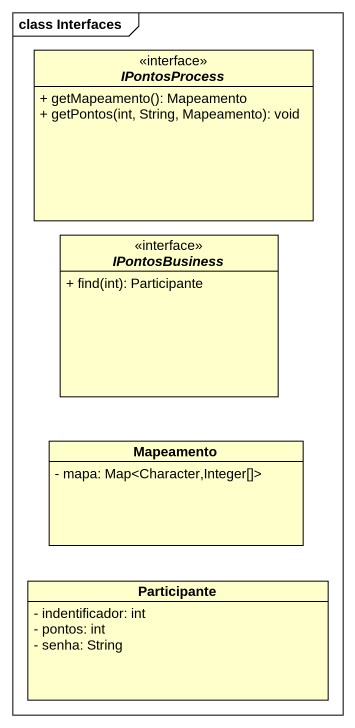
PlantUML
@startuml
mainframe class Interfaces
hide circle
hide empty members
skinparam classAttributeIconSize 0
interface IPontosProcess <<interface>> {
  + getMapeamento(): Mapeamento
  + getPontos(int, String, Mapeamento): void
}
interface IPontosBusiness <<interface>> {
  + find(int): Participante
}
class Mapeamento {
  - mapa: Map<Character,Integer[]>
}
class Participante {
  - indentificador: int
  - pontos: int
  - senha: String
}
@enduml
